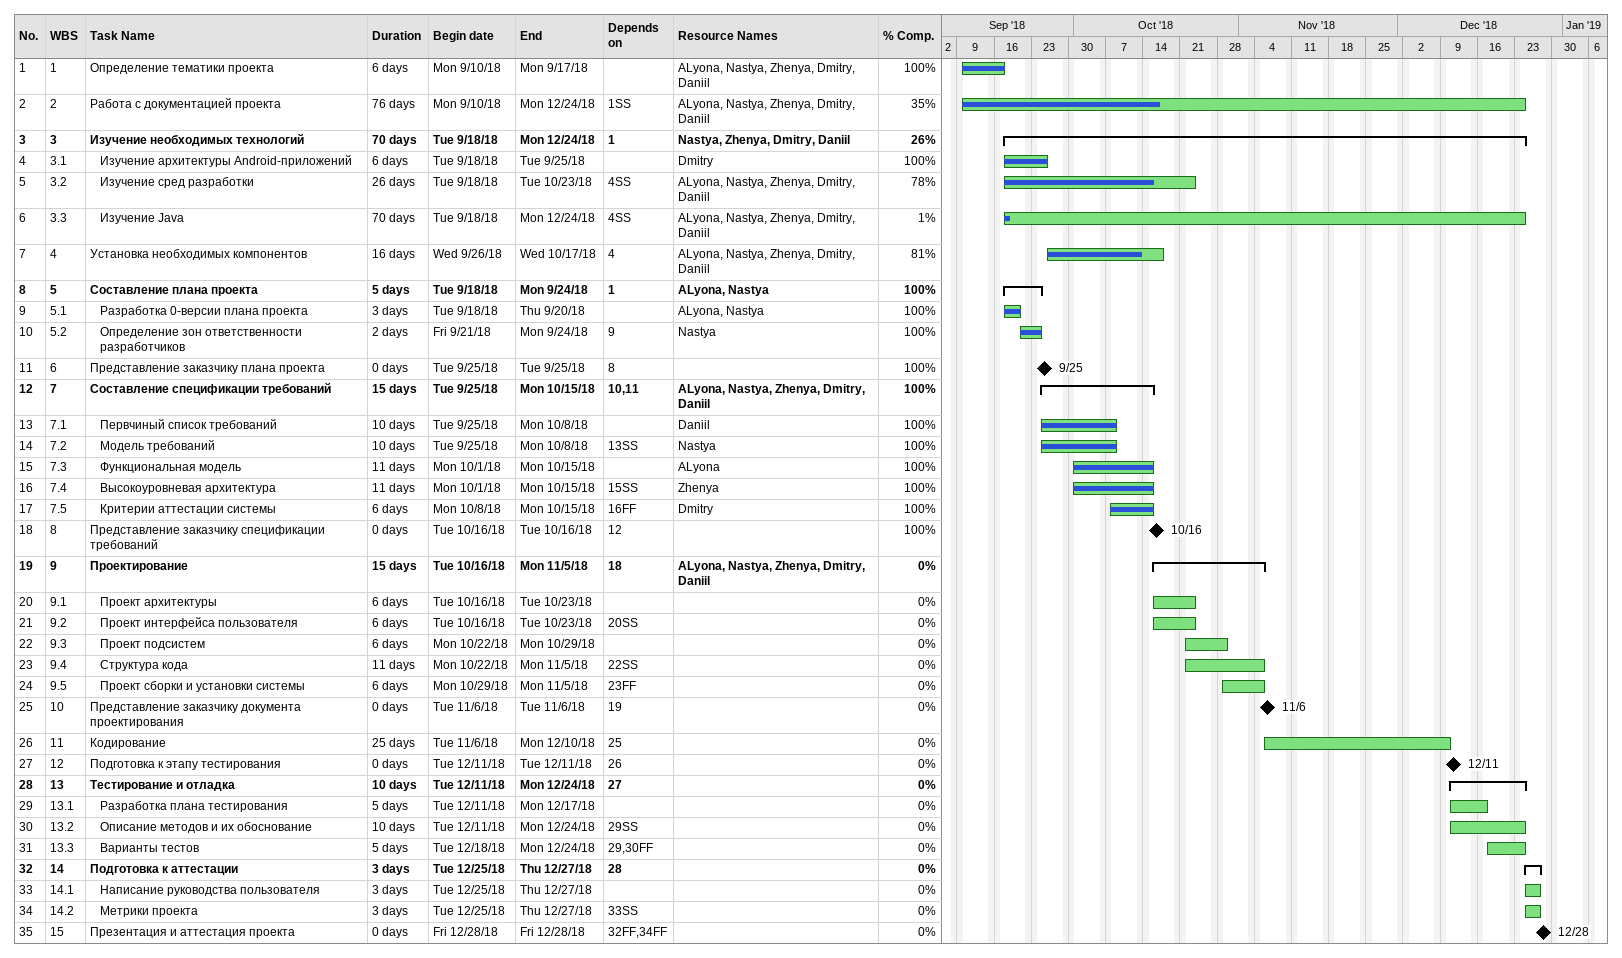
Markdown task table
| ID | WBS | Task | Duration | Start | Finish | Predecessors | Resources | % complete |
|---|---|---|---|---|---|---|---|---|
| 1 | 1 | Определение тематики проекта | 6d | 2018-09-10 | 2018-09-17 |  | ALyona, Nastya, Zhenya, Dmitry, Daniil | 100 |
| 2 | 2 | Работа с документацией проекта | 76d | 2018-09-10 | 2018-12-24 | 1SS | ALyona, Nastya, Zhenya, Dmitry, Daniil | 35 |
| 3 | 3 | **Изучение необходимых технологий** | 70d | 2018-09-18 | 2018-12-24 | 1 | Nastya, Zhenya, Dmitry, Daniil | 26 |
| 4 | 3.1 | Изучение архитектуры Android-приложений | 6d | 2018-09-18 | 2018-09-25 |  | Dmitry | 100 |
| 5 | 3.2 | Изучение сред разработки | 26d | 2018-09-18 | 2018-10-23 | 4SS | ALyona, Nastya, Zhenya, Dmitry, Daniil | 78 |
| 6 | 3.3 | Изучение Java | 70d | 2018-09-18 | 2018-12-24 | 4SS | ALyona, Nastya, Zhenya, Dmitry, Daniil | 1 |
| 7 | 4 | Установка необходимых компонентов | 16d | 2018-09-26 | 2018-10-17 | 4 | ALyona, Nastya, Zhenya, Dmitry, Daniil | 81 |
| 8 | 5 | **Составление плана проекта** | 5d | 2018-09-18 | 2018-09-24 | 1 | ALyona, Nastya | 100 |
| 9 | 5.1 | Разработка 0-версии плана проекта | 3d | 2018-09-18 | 2018-09-20 |  | ALyona, Nastya | 100 |
| 10 | 5.2 | Определение зон ответственности разработчиков | 2d | 2018-09-21 | 2018-09-24 | 9 | Nastya | 100 |
| 11 | 6 | Представление заказчику плана проекта | 0d | 2018-09-25 | 2018-09-25 | 8 |  | 100 |
| 12 | 7 | **Составление спецификации требований** | 15d | 2018-09-25 | 2018-10-15 | 10, 11 | ALyona, Nastya, Zhenya, Dmitry, Daniil | 100 |
| 13 | 7.1 | Первчиный список требований | 10d | 2018-09-25 | 2018-10-08 |  | Daniil | 100 |
| 14 | 7.2 | Модель требований | 10d | 2018-09-25 | 2018-10-08 | 13SS | Nastya | 100 |
| 15 | 7.3 | Функциональная модель | 11d | 2018-10-01 | 2018-10-15 |  | ALyona | 100 |
| 16 | 7.4 | Высокоуровневая архитектура | 11d | 2018-10-01 | 2018-10-15 | 15SS | Zhenya | 100 |
| 17 | 7.5 | Критерии аттестации системы | 6d | 2018-10-08 | 2018-10-15 | 16FF | Dmitry | 100 |
| 18 | 8 | Представление заказчику спецификации требований | 0d | 2018-10-16 | 2018-10-16 | 12 |  | 100 |
| 19 | 9 | **Проектирование** | 15d | 2018-10-16 | 2018-11-05 | 18 | ALyona, Nastya, Zhenya, Dmitry, Daniil | 0 |
| 20 | 9.1 | Проект архитектуры | 6d | 2018-10-16 | 2018-10-23 |  |  | 0 |
| 21 | 9.2 | Проект интерфейса пользователя | 6d | 2018-10-16 | 2018-10-23 | 20SS |  | 0 |
| 22 | 9.3 | Проект подсистем | 6d | 2018-10-22 | 2018-10-29 |  |  | 0 |
| 23 | 9.4 | Структура кода | 11d | 2018-10-22 | 2018-11-05 | 22SS |  | 0 |
| 24 | 9.5 | Проект сборки и установки системы | 6d | 2018-10-29 | 2018-11-05 | 23FF |  | 0 |
| 25 | 10 | Представление заказчику документа проектирования | 0d | 2018-11-06 | 2018-11-06 | 19 |  | 0 |
| 26 | 11 | Кодирование | 25d | 2018-11-06 | 2018-12-10 | 25 |  | 0 |
| 27 | 12 | Подготовка к этапу тестирования | 0d | 2018-12-11 | 2018-12-11 | 26 |  | 0 |
| 28 | 13 | **Тестирование и отладка** | 10d | 2018-12-11 | 2018-12-24 | 27 |  | 0 |
| 29 | 13.1 | Разработка плана тестирования | 5d | 2018-12-11 | 2018-12-17 |  |  | 0 |
| 30 | 13.2 | Описание методов и их обоснование | 10d | 2018-12-11 | 2018-12-24 | 29SS |  | 0 |
| 31 | 13.3 | Варианты тестов | 5d | 2018-12-18 | 2018-12-24 | 29, 30FF |  | 0 |
| 32 | 14 | **Подготовка к аттестации** | 3d | 2018-12-25 | 2018-12-27 | 28 |  | 0 |
| 33 | 14.1 | Написание руководства пользователя | 3d | 2018-12-25 | 2018-12-27 |  |  | 0 |
| 34 | 14.2 | Метрики проекта | 3d | 2018-12-25 | 2018-12-27 | 33SS |  | 0 |
| 35 | 15 | Презентация и аттестация проекта | 0d | 2018-12-28 | 2018-12-28 | 32FF, 34FF |  | 0 |
